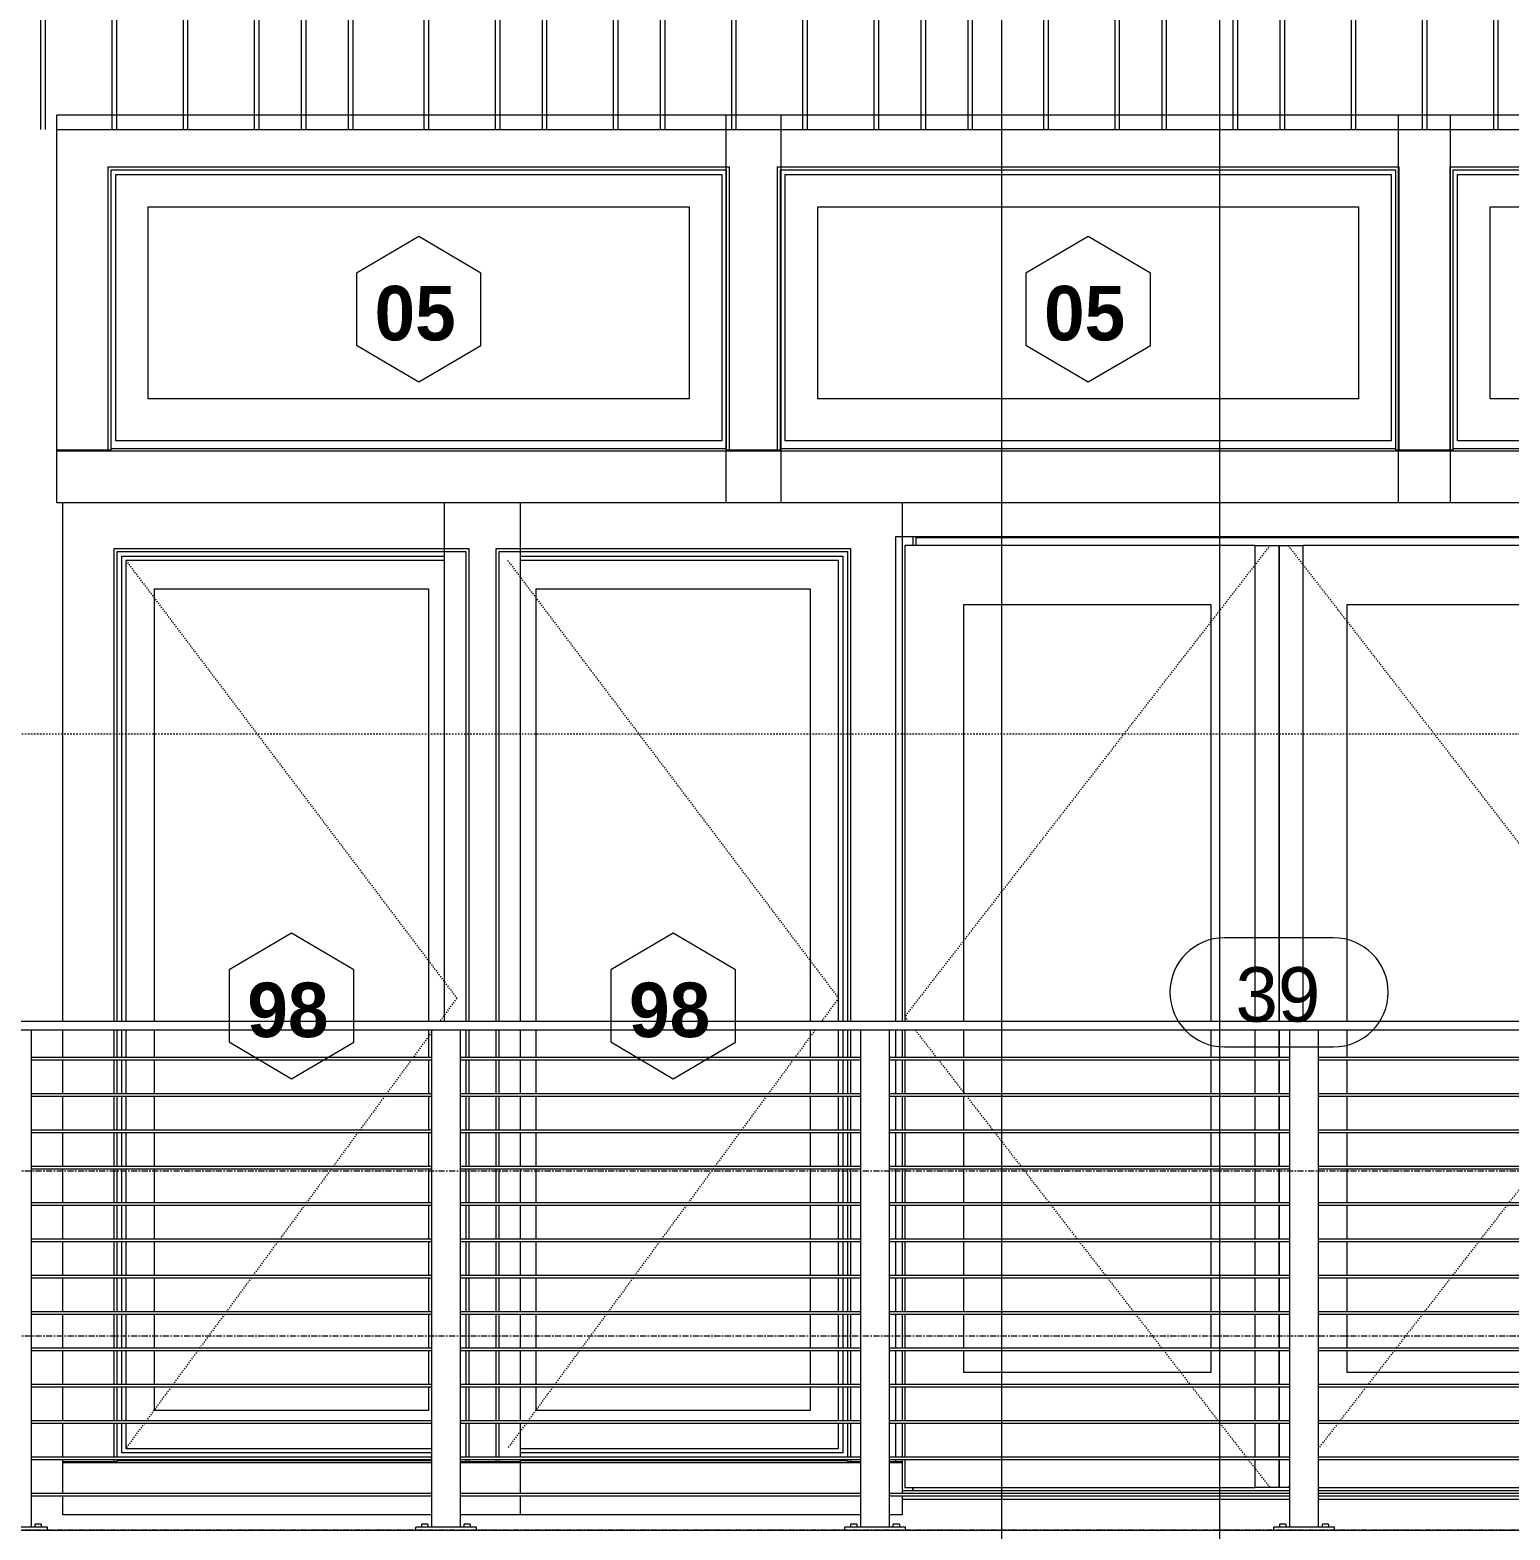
# Model space of a CAD drawing. Header units: inches. Extents: x -9021 to -7183, y -226 to 478.
# Drawn here: x -8872 to -8749.9, y 2.4 to 126.2 of the extents above; entities that cross this region are included whole.
import ezdxf

# ---------------------------------------------------------------- set-up
doc = ezdxf.new("R2010")
doc.units = ezdxf.units.IN
doc.header["$MEASUREMENT"] = 0
for name, pattern in [('Aligning Line 1_8_', [0.25, 0.125, -0.125]), ('Dash 1_16_', [0.125, 0.0625, -0.0625]), ('Grid Line 1_2_', [0.875, 0.5, -0.125, 0.125, -0.125])]:
    doc.linetypes.add(name, pattern=pattern)
for name, color, linetype, lineweight in [('A-DOOR', 31, 'Continuous', 18), ('A-DOOR-2', 31, 'Dash 1_16_', 9), ('A-DOOR-FRAM', 31, 'Continuous', 9), ('A-DOOR-IDEN', 31, 'Continuous', 9), ('A-FLOR', 192, 'Continuous', 18), ('A-FLOR-HRAL', 11, 'Continuous', 9), ('A-FLOR-LEVL-1', 51, 'Grid Line 1_2_', 9), ('A-GLAZ', 151, 'Continuous', 18), ('A-GLAZ-1', 151, 'Continuous', 9), ('A-GLAZ-2', 151, 'Dash 1_16_', 9), ('A-GLAZ-IDEN', 152, 'Continuous', 9), ('A-WALL', 113, 'Continuous', 18), ('A-WALL-PATT-1', 111, 'Continuous', 9), ('G-ANNO-SYMB', 111, 'Aligning Line 1_8_', 9), ('G-ANNO-SYMB-1', 111, 'Continuous', 9), ('I-WALL', 2, 'Continuous', 18)]:
    doc.layers.add(name, color=color, linetype=linetype, lineweight=lineweight)
doc.styles.add('Arial_1', font='arial.ttf', dxfattribs={"height": 4.5})
doc.styles.add('Century Gothic_B', font='GOTHICB.TTF', dxfattribs={"height": 4.5})
pattern_1 = [(90, (-8624.88, 114.3), (-51.125, 3e-15), [24, 0, 0, 0]), (90, (-8619.38, 114.3), (-51.125, 3e-15), [24, 0, 0, 0]), (90, (-8619.007, 114.3), (-51.125, 3e-15), [24, 0, 0, 0]), (90, (-8615.507, 114.3), (-51.125, 3e-15), [24, 0, 0, 0]), (90, (-8615.13, 114.3), (-51.125, 3e-15), [24, 0, 0, 0]), (90, (-8609.63, 114.3), (-51.125, 3e-15), [24, 0, 0, 0]), (90, (-8609.257, 114.3), (-51.125, 3e-15), [24, 0, 0, 0]), (90, (-8597.88, 114.3), (-51.125, 3e-15), [24, 0, 0, 0]), (90, (-8597.507, 114.3), (-51.125, 3e-15), [24, 0, 0, 0]), (90, (-8594.007, 114.3), (-51.125, 3e-15), [24, 0, 0, 0]), (90, (-8593.63, 114.3), (-51.125, 3e-15), [24, 0, 0, 0]), (90, (-8590.13, 114.3), (-51.125, 3e-15), [24, 0, 0, 0]), (90, (-8589.757, 114.3), (-51.125, 3e-15), [24, 0, 0, 0]), (90, (-8583.88, 114.3), (-51.125, 3e-15), [24, 0, 0, 0]), (90, (-8583.507, 114.3), (-51.125, 3e-15), [24, 0, 0, 0]), (90, (-8578.007, 114.3), (-51.125, 3e-15), [24, 0, 0, 0]), (90, (-8577.63, 114.3), (-51.125, 3e-15), [24, 0, 0, 0]), (90, (-8574.13, 114.3), (-51.125, 3e-15), [24, 0, 0, 0]), (90, (-8603.757, 114.3), (-51.125, 3e-15), [24, 0, 0, 0]), (90, (-8603.38, 114.3), (-51.125, 3e-15), [24, 0, 0, 0])]

# ---------------------------------------------------------------- blocks, each defined once
blk = doc.blocks.new('Railing - 2_ x 1_2_ 2-1559248-BUILDING ELEVATION - NORTH _LAKE_')
at = {"layer": 'A-FLOR-HRAL'}
for p, q in [((-8838.86, 2.62), (-8838.86, 43.62)), ((-8836.48, 2.62), (-8836.48, 43.62)), ((-8835.17, 2.62), (-8840.17, 2.62)), ((-8840.17, 2.37), (-8840.17, 2.62)), ((-8839.67, 2.62), (-8839.67, 2.87)), ((-8839.42, 2.87), (-8839.67, 2.87)), ((-8839.17, 2.87), (-8839.42, 2.87)), ((-8839.17, 2.87), (-8839.17, 2.62)), ((-8836.17, 2.62), (-8836.17, 2.87)), ((-8835.92, 2.87), (-8836.17, 2.87)), ((-8835.67, 2.87), (-8835.92, 2.87)), ((-8835.67, 2.87), (-8835.67, 2.62)), ((-8835.17, 2.37), (-8835.17, 2.62))]:
    blk.add_line(p, q, dxfattribs=at)
blk = doc.blocks.new('Railing - 2_ x 1_2_ 2-V1-BUILDING ELEVATION - NORTH _LAKE_')
at = {"layer": 'A-FLOR-HRAL'}
for p, q in [((-8697.26, 2.62), (-8697.26, 43.62)), ((-8694.88, 2.62), (-8694.88, 43.62)), ((-8693.57, 2.62), (-8698.57, 2.62)), ((-8698.57, 2.37), (-8698.57, 2.62)), ((-8698.07, 2.62), (-8698.07, 2.87)), ((-8697.57, 2.87), (-8698.07, 2.87)), ((-8697.57, 2.87), (-8697.57, 2.62)), ((-8694.57, 2.62), (-8694.57, 2.87)), ((-8694.07, 2.87), (-8694.57, 2.87)), ((-8694.07, 2.87), (-8694.07, 2.62)), ((-8693.57, 2.37), (-8693.57, 2.62))]:
    blk.add_line(p, q, dxfattribs=at)
blk = doc.blocks.new('Railing - Railing-1114347-BUILDING ELEVATION - NORTH _LAKE_')
at = {"layer": 'A-FLOR-HRAL'}
for p, q in [((-8874.57, 44.38), (-8694.57, 44.38)), ((-8874.57, 44.38), (-8874.57, 43.62)), ((-8694.57, 43.62), (-8874.57, 43.62)), ((-8694.57, 44.38), (-8694.57, 43.62)), ((-8838.86, 41.38), (-8871.88, 41.38)), ((-8871.88, 41.19), (-8838.86, 41.19)), ((-8803.46, 41.38), (-8836.48, 41.38)), ((-8836.48, 41.19), (-8803.46, 41.19)), ((-8768.06, 41.38), (-8801.08, 41.38)), ((-8801.08, 41.19), (-8768.06, 41.19)), ((-8732.66, 41.38), (-8765.68, 41.38)), ((-8765.68, 41.19), (-8732.66, 41.19)), ((-8697.26, 41.38), (-8730.28, 41.38)), ((-8730.28, 41.19), (-8697.26, 41.19)), ((-8838.86, 38.38), (-8871.88, 38.38)), ((-8803.46, 38.38), (-8836.48, 38.38)), ((-8768.06, 38.38), (-8801.08, 38.38)), ((-8732.66, 38.38), (-8765.68, 38.38)), ((-8697.26, 38.38), (-8730.28, 38.38)), ((-8871.88, 38.19), (-8838.86, 38.19)), ((-8836.48, 38.19), (-8803.46, 38.19)), ((-8801.08, 38.19), (-8768.06, 38.19)), ((-8765.68, 38.19), (-8732.66, 38.19)), ((-8730.28, 38.19), (-8697.26, 38.19)), ((-8838.86, 35.38), (-8871.88, 35.38)), ((-8871.88, 35.19), (-8838.86, 35.19)), ((-8803.46, 35.38), (-8836.48, 35.38)), ((-8836.48, 35.19), (-8803.46, 35.19)), ((-8768.06, 35.38), (-8801.08, 35.38)), ((-8801.08, 35.19), (-8768.06, 35.19)), ((-8732.66, 35.38), (-8765.68, 35.38)), ((-8765.68, 35.19), (-8732.66, 35.19)), ((-8697.26, 35.38), (-8730.28, 35.38)), ((-8730.28, 35.19), (-8697.26, 35.19)), ((-8838.86, 32.38), (-8871.88, 32.38)), ((-8871.88, 32.19), (-8838.86, 32.19)), ((-8803.46, 32.38), (-8836.48, 32.38)), ((-8836.48, 32.19), (-8803.46, 32.19)), ((-8768.06, 32.38), (-8801.08, 32.38)), ((-8801.08, 32.19), (-8768.06, 32.19)), ((-8732.66, 32.38), (-8765.68, 32.38)), ((-8765.68, 32.19), (-8732.66, 32.19)), ((-8697.26, 32.38), (-8730.28, 32.38)), ((-8730.28, 32.19), (-8697.26, 32.19)), ((-8838.86, 29.38), (-8871.88, 29.38)), ((-8871.88, 29.19), (-8838.86, 29.19)), ((-8803.46, 29.38), (-8836.48, 29.38)), ((-8836.48, 29.19), (-8803.46, 29.19)), ((-8768.06, 29.38), (-8801.08, 29.38)), ((-8801.08, 29.19), (-8768.06, 29.19)), ((-8732.66, 29.38), (-8765.68, 29.38)), ((-8765.68, 29.19), (-8732.66, 29.19)), ((-8697.26, 29.38), (-8730.28, 29.38)), ((-8730.28, 29.19), (-8697.26, 29.19)), ((-8838.86, 26.38), (-8871.88, 26.38)), ((-8871.88, 26.19), (-8838.86, 26.19)), ((-8803.46, 26.38), (-8836.48, 26.38)), ((-8836.48, 26.19), (-8803.46, 26.19)), ((-8768.06, 26.38), (-8801.08, 26.38)), ((-8801.08, 26.19), (-8768.06, 26.19)), ((-8732.66, 26.38), (-8765.68, 26.38)), ((-8765.68, 26.19), (-8732.66, 26.19)), ((-8697.26, 26.38), (-8730.28, 26.38)), ((-8730.28, 26.19), (-8697.26, 26.19)), ((-8838.86, 23.38), (-8871.88, 23.38)), ((-8871.88, 23.19), (-8838.86, 23.19)), ((-8803.46, 23.38), (-8836.48, 23.38)), ((-8836.48, 23.19), (-8803.46, 23.19)), ((-8768.06, 23.38), (-8801.08, 23.38)), ((-8801.08, 23.19), (-8768.06, 23.19)), ((-8732.66, 23.38), (-8765.68, 23.38)), ((-8765.68, 23.19), (-8732.66, 23.19)), ((-8697.26, 23.38), (-8730.28, 23.38)), ((-8730.28, 23.19), (-8697.26, 23.19)), ((-8838.86, 20.38), (-8871.88, 20.38)), ((-8871.88, 20.19), (-8838.86, 20.19)), ((-8803.46, 20.38), (-8836.48, 20.38)), ((-8836.48, 20.19), (-8803.46, 20.19)), ((-8768.06, 20.38), (-8801.08, 20.38)), ((-8801.08, 20.19), (-8768.06, 20.19)), ((-8732.66, 20.38), (-8765.68, 20.38)), ((-8765.68, 20.19), (-8732.66, 20.19)), ((-8697.26, 20.38), (-8730.28, 20.38)), ((-8730.28, 20.19), (-8697.26, 20.19)), ((-8838.86, 17.38), (-8871.88, 17.38)), ((-8803.46, 17.38), (-8836.48, 17.38)), ((-8768.06, 17.38), (-8801.08, 17.38)), ((-8732.66, 17.38), (-8765.68, 17.38)), ((-8697.26, 17.38), (-8730.28, 17.38)), ((-8871.88, 17.19), (-8838.86, 17.19)), ((-8836.48, 17.19), (-8803.46, 17.19)), ((-8801.08, 17.19), (-8768.06, 17.19)), ((-8765.68, 17.19), (-8732.66, 17.19)), ((-8730.28, 17.19), (-8697.26, 17.19)), ((-8838.86, 14.38), (-8871.88, 14.38)), ((-8871.88, 14.19), (-8838.86, 14.19)), ((-8803.46, 14.38), (-8836.48, 14.38)), ((-8836.48, 14.19), (-8803.46, 14.19)), ((-8768.06, 14.38), (-8801.08, 14.38)), ((-8801.08, 14.19), (-8768.06, 14.19)), ((-8732.66, 14.38), (-8765.68, 14.38)), ((-8765.68, 14.19), (-8732.66, 14.19)), ((-8697.26, 14.38), (-8730.28, 14.38)), ((-8730.28, 14.19), (-8697.26, 14.19)), ((-8838.86, 11.38), (-8871.88, 11.38)), ((-8871.88, 11.19), (-8838.86, 11.19)), ((-8803.46, 11.38), (-8836.48, 11.38)), ((-8836.48, 11.19), (-8803.46, 11.19)), ((-8768.06, 11.38), (-8801.08, 11.38)), ((-8801.08, 11.19), (-8768.06, 11.19)), ((-8732.66, 11.38), (-8765.68, 11.38)), ((-8765.68, 11.19), (-8732.66, 11.19)), ((-8697.26, 11.38), (-8730.28, 11.38)), ((-8730.28, 11.19), (-8697.26, 11.19)), ((-8838.86, 8.38), (-8871.88, 8.38)), ((-8871.88, 8.19), (-8838.86, 8.19)), ((-8803.46, 8.38), (-8836.48, 8.38)), ((-8836.48, 8.19), (-8803.46, 8.19)), ((-8768.06, 8.38), (-8801.08, 8.38)), ((-8801.08, 8.19), (-8768.06, 8.19)), ((-8732.66, 8.38), (-8765.68, 8.38)), ((-8765.68, 8.19), (-8732.66, 8.19)), ((-8697.26, 8.38), (-8730.28, 8.38)), ((-8730.28, 8.19), (-8697.26, 8.19)), ((-8838.86, 5.38), (-8871.88, 5.38)), ((-8871.88, 5.19), (-8838.86, 5.19)), ((-8803.46, 5.38), (-8836.48, 5.38)), ((-8836.48, 5.19), (-8803.46, 5.19)), ((-8768.06, 5.38), (-8801.08, 5.38)), ((-8801.08, 5.19), (-8768.06, 5.19)), ((-8732.66, 5.38), (-8765.68, 5.38)), ((-8765.68, 5.19), (-8732.66, 5.19)), ((-8697.26, 5.38), (-8730.28, 5.38)), ((-8730.28, 5.19), (-8697.26, 5.19))]:
    blk.add_line(p, q, dxfattribs=at)
for name, p in [('Railing - 2_ x 1_2_ 2-1559248-BUILDING ELEVATION - NORTH _LAKE_', (-35.4, 0)), ('Railing - 2_ x 1_2_ 2-1559248-BUILDING ELEVATION - NORTH _LAKE_', (0, 0)), ('Railing - 2_ x 1_2_ 2-1559248-BUILDING ELEVATION - NORTH _LAKE_', (35.4, 0)), ('Railing - 2_ x 1_2_ 2-1559248-BUILDING ELEVATION - NORTH _LAKE_', (70.8, 0)), ('Railing - 2_ x 1_2_ 2-1559248-BUILDING ELEVATION - NORTH _LAKE_', (106.2, 0)), ('Railing - 2_ x 1_2_ 2-V1-BUILDING ELEVATION - NORTH _LAKE_', (0, 0))]:
    blk.add_blockref(name, p)
blk = doc.blocks.new('Window-Picture-Andersen-A_Series - APW4420-2457582-BUILDING ELEVATION - NORTH _LAKE_')
at = {"layer": 'A-GLAZ-1'}
for p, q in [((-8869.8, 91.49), (-8869.8, 119.13)), ((-8810.05, 119.13), (-8869.8, 119.13)), ((-8810.05, 119.13), (-8810.05, 91.49)), ((-8865.3, 91.49), (-8865.3, 114.63)), ((-8865.3, 114.63), (-8814.55, 114.63)), ((-8864.93, 114.25), (-8814.93, 114.25)), ((-8864.93, 92.25), (-8864.93, 114.25)), ((-8814.93, 114.25), (-8814.93, 92.25)), ((-8814.55, 114.63), (-8814.55, 91.49)), ((-8862.24, 95.74), (-8862.24, 111.56)), ((-8862.24, 111.56), (-8817.62, 111.56)), ((-8817.62, 111.56), (-8817.62, 95.74)), ((-8817.62, 95.74), (-8862.24, 95.74)), ((-8865.3, 91.63), (-8814.57, 91.63)), ((-8814.93, 92.25), (-8864.93, 92.25)), ((-8869.8, 91.44), (-8869.8, 91.49)), ((-8865.3, 91.49), (-8869.8, 91.49)), ((-8869.8, 87.13), (-8869.8, 91.44)), ((-8869.8, 91.44), (-8810.05, 91.44)), ((-8810.05, 91.49), (-8814.55, 91.49)), ((-8810.05, 91.49), (-8810.05, 91.44)), ((-8810.05, 91.44), (-8810.05, 87.13)), ((-8810.05, 87.13), (-8869.8, 87.13))]:
    blk.add_line(p, q, dxfattribs=at)
blk = doc.blocks.new('Door-Outswing-Andersen-A_Series-Double - FWOD5468-2447200-BUILDING ELEVATION - NORTH _LAKE_')
at = {"layer": 'A-DOOR'}
for p, q in [((-8800, 44.38), (-8800, 84.38)), ((-8799.15, 84.38), (-8799.15, 83.62)), ((-8798.87, 83.62), (-8798.87, 84.38)), ((-8739.01, 84.38), (-8739.01, 83.62)), ((-8738.74, 84.38), (-8738.74, 83.62)), ((-8737.89, 84.38), (-8737.89, 44.38)), ((-8770.94, 83.62), (-8799.82, 83.62)), ((-8799.82, 83.62), (-8799.82, 44.38)), ((-8770.94, 83.62), (-8768.94, 83.62)), ((-8770.94, 83.62), (-8770.94, 44.38)), ((-8768.94, 44.38), (-8768.94, 83.62)), ((-8768.94, 83.62), (-8766.94, 83.62)), ((-8768.94, 83.62), (-8768.94, 44.38)), ((-8766.94, 44.38), (-8766.94, 83.62)), ((-8738.07, 83.62), (-8766.94, 83.62)), ((-8738.07, 44.38), (-8738.07, 83.62)), ((-8794.94, 44.38), (-8794.94, 78.75)), ((-8794.94, 78.75), (-8774.57, 78.75)), ((-8774.57, 78.75), (-8774.57, 44.38)), ((-8763.32, 44.38), (-8763.32, 78.75)), ((-8763.32, 78.75), (-8742.94, 78.75)), ((-8742.94, 78.75), (-8742.94, 44.38)), ((-8800, 41.37), (-8800, 43.63)), ((-8799.82, 43.63), (-8799.82, 41.37)), ((-8794.94, 41.37), (-8794.94, 43.63)), ((-8774.57, 43.63), (-8774.57, 41.37)), ((-8770.94, 43.63), (-8770.94, 41.37)), ((-8768.94, 41.37), (-8768.94, 43.63)), ((-8768.94, 43.63), (-8768.94, 41.37)), ((-8763.32, 41.37), (-8763.32, 43.63)), ((-8742.94, 43.63), (-8742.94, 41.37)), ((-8738.07, 41.37), (-8738.07, 43.63)), ((-8737.89, 43.63), (-8737.89, 41.37)), ((-8800, 38.37), (-8800, 41.19)), ((-8799.82, 41.19), (-8799.82, 38.37)), ((-8794.94, 38.37), (-8794.94, 41.19)), ((-8774.57, 41.19), (-8774.57, 38.37)), ((-8770.94, 41.19), (-8770.94, 38.37)), ((-8768.94, 38.37), (-8768.94, 41.19)), ((-8768.94, 41.19), (-8768.94, 38.37)), ((-8763.32, 38.37), (-8763.32, 41.19)), ((-8742.94, 41.19), (-8742.94, 38.37)), ((-8738.07, 38.37), (-8738.07, 41.19)), ((-8737.89, 41.19), (-8737.89, 38.37)), ((-8800, 35.37), (-8800, 38.19)), ((-8799.82, 38.19), (-8799.82, 35.37)), ((-8794.94, 35.37), (-8794.94, 38.19)), ((-8774.57, 38.19), (-8774.57, 35.37)), ((-8770.94, 38.19), (-8770.94, 35.37)), ((-8768.94, 35.37), (-8768.94, 38.19)), ((-8768.94, 38.19), (-8768.94, 35.37)), ((-8763.32, 35.37), (-8763.32, 38.19)), ((-8742.94, 38.19), (-8742.94, 35.37)), ((-8738.07, 35.37), (-8738.07, 38.19)), ((-8737.89, 38.19), (-8737.89, 35.37)), ((-8800, 32.37), (-8800, 35.19)), ((-8799.82, 35.19), (-8799.82, 32.37)), ((-8794.94, 32.37), (-8794.94, 35.19)), ((-8774.57, 35.19), (-8774.57, 32.37)), ((-8770.94, 35.19), (-8770.94, 32.37)), ((-8768.94, 32.37), (-8768.94, 35.19)), ((-8768.94, 35.19), (-8768.94, 32.37)), ((-8763.32, 32.37), (-8763.32, 35.19)), ((-8742.94, 35.19), (-8742.94, 32.37)), ((-8738.07, 32.37), (-8738.07, 35.19)), ((-8737.89, 35.19), (-8737.89, 32.37)), ((-8800, 29.37), (-8800, 32.19)), ((-8799.82, 32.19), (-8799.82, 29.37)), ((-8794.94, 29.37), (-8794.94, 32.19)), ((-8774.57, 32.19), (-8774.57, 29.37)), ((-8770.94, 32.19), (-8770.94, 29.37)), ((-8768.94, 29.37), (-8768.94, 32.19)), ((-8768.94, 32.19), (-8768.94, 29.37)), ((-8763.32, 29.37), (-8763.32, 32.19)), ((-8742.94, 32.19), (-8742.94, 29.37)), ((-8738.07, 29.37), (-8738.07, 32.19)), ((-8737.89, 32.19), (-8737.89, 29.37)), ((-8800, 26.37), (-8800, 29.19)), ((-8799.82, 29.19), (-8799.82, 26.37)), ((-8794.94, 26.37), (-8794.94, 29.19)), ((-8774.57, 29.19), (-8774.57, 26.37)), ((-8770.94, 29.19), (-8770.94, 26.37)), ((-8768.94, 26.37), (-8768.94, 29.19)), ((-8768.94, 29.19), (-8768.94, 26.37)), ((-8763.32, 26.37), (-8763.32, 29.19)), ((-8742.94, 29.19), (-8742.94, 26.37)), ((-8738.07, 26.37), (-8738.07, 29.19)), ((-8737.89, 29.19), (-8737.89, 26.37)), ((-8800, 23.37), (-8800, 26.19)), ((-8799.82, 26.19), (-8799.82, 23.37)), ((-8794.94, 23.37), (-8794.94, 26.19)), ((-8774.57, 26.19), (-8774.57, 23.37)), ((-8770.94, 26.19), (-8770.94, 23.37)), ((-8768.94, 23.37), (-8768.94, 26.19)), ((-8768.94, 26.19), (-8768.94, 23.37)), ((-8763.32, 23.37), (-8763.32, 26.19)), ((-8742.94, 26.19), (-8742.94, 23.37)), ((-8738.07, 23.37), (-8738.07, 26.19)), ((-8737.89, 26.19), (-8737.89, 23.37)), ((-8800, 20.37), (-8800, 23.19)), ((-8799.82, 23.19), (-8799.82, 20.37)), ((-8794.94, 20.37), (-8794.94, 23.19)), ((-8774.57, 23.19), (-8774.57, 20.37)), ((-8770.94, 23.19), (-8770.94, 20.37)), ((-8768.94, 20.37), (-8768.94, 23.19)), ((-8768.94, 23.19), (-8768.94, 20.37)), ((-8763.32, 20.37), (-8763.32, 23.19)), ((-8742.94, 23.19), (-8742.94, 20.37)), ((-8738.07, 20.37), (-8738.07, 23.19)), ((-8737.89, 23.19), (-8737.89, 20.37)), ((-8800, 17.37), (-8800, 20.19)), ((-8799.82, 20.19), (-8799.82, 17.37)), ((-8794.94, 17.37), (-8794.94, 20.19)), ((-8774.57, 20.19), (-8774.57, 17.37)), ((-8770.94, 20.19), (-8770.94, 17.37)), ((-8768.94, 17.37), (-8768.94, 20.19)), ((-8768.94, 20.19), (-8768.94, 17.37)), ((-8763.32, 17.37), (-8763.32, 20.19)), ((-8742.94, 20.19), (-8742.94, 17.37)), ((-8738.07, 17.37), (-8738.07, 20.19)), ((-8737.89, 20.19), (-8737.89, 17.37)), ((-8800, 14.37), (-8800, 17.19)), ((-8799.82, 17.19), (-8799.82, 14.37)), ((-8794.94, 15.38), (-8794.94, 17.19)), ((-8774.57, 17.19), (-8774.57, 15.38)), ((-8770.94, 17.19), (-8770.94, 14.37)), ((-8768.94, 14.37), (-8768.94, 17.19)), ((-8768.94, 17.19), (-8768.94, 14.37)), ((-8763.32, 15.38), (-8763.32, 17.19)), ((-8742.94, 17.19), (-8742.94, 15.38)), ((-8738.07, 14.37), (-8738.07, 17.19)), ((-8737.89, 17.19), (-8737.89, 14.37)), ((-8774.57, 15.38), (-8794.94, 15.38)), ((-8742.94, 15.38), (-8763.32, 15.38)), ((-8800, 11.37), (-8800, 14.19)), ((-8799.82, 14.19), (-8799.82, 11.37)), ((-8770.94, 14.19), (-8770.94, 11.37)), ((-8768.94, 11.37), (-8768.94, 14.19)), ((-8768.94, 14.19), (-8768.94, 11.37)), ((-8738.07, 11.37), (-8738.07, 14.19)), ((-8737.89, 14.19), (-8737.89, 11.37)), ((-8800, 8.37), (-8800, 11.19)), ((-8799.82, 11.19), (-8799.82, 8.37)), ((-8770.94, 11.19), (-8770.94, 8.37)), ((-8768.94, 8.37), (-8768.94, 11.19)), ((-8768.94, 11.19), (-8768.94, 8.37)), ((-8738.07, 8.37), (-8738.07, 11.19)), ((-8737.89, 11.19), (-8737.89, 8.37)), ((-8800, 5.62), (-8800, 8.19)), ((-8799.82, 8.19), (-8799.82, 5.88)), ((-8770.94, 8.19), (-8770.94, 5.88)), ((-8768.94, 5.88), (-8768.94, 8.19)), ((-8768.94, 8.19), (-8768.94, 5.88)), ((-8738.07, 5.88), (-8738.07, 8.19)), ((-8737.89, 8.19), (-8737.89, 5.62)), ((-8768.06, 5.62), (-8800.05, 5.62)), ((-8799.82, 5.88), (-8770.94, 5.88)), ((-8799.15, 5.62), (-8799.15, 5.88)), ((-8799.15, 5.88), (-8799.15, 5.62)), ((-8768.94, 5.88), (-8770.94, 5.88)), ((-8768.06, 5.88), (-8768.94, 5.88)), ((-8765.68, 5.88), (-8738.07, 5.88)), ((-8737.83, 5.62), (-8765.68, 5.62)), ((-8738.74, 5.88), (-8738.74, 5.62)), ((-8738.74, 5.88), (-8738.74, 5.62)), ((-8768.06, 4.88), (-8800.05, 4.88)), ((-8737.83, 4.88), (-8765.68, 4.88))]:
    blk.add_line(p, q, dxfattribs=at)
at = {"layer": 'A-DOOR-2'}
for p, q in [((-8769.69, 83.62), (-8799.82, 44.75)), ((-8768.19, 83.62), (-8738.07, 44.75)), ((-8799.82, 44.75), (-8799.53, 44.38)), ((-8738.07, 44.75), (-8738.36, 44.38)), ((-8798.95, 43.63), (-8797.2, 41.37)), ((-8738.94, 43.63), (-8740.69, 41.37)), ((-8797.06, 41.19), (-8794.87, 38.37)), ((-8740.83, 41.19), (-8743.01, 38.37)), ((-8794.74, 38.19), (-8792.55, 35.37)), ((-8743.15, 38.19), (-8745.34, 35.37)), ((-8792.41, 35.19), (-8790.22, 32.37)), ((-8745.48, 35.19), (-8747.66, 32.37)), ((-8790.09, 32.19), (-8787.9, 29.37)), ((-8747.8, 32.19), (-8749.99, 29.37)), ((-8787.76, 29.19), (-8785.58, 26.37)), ((-8750.12, 29.19), (-8752.31, 26.37)), ((-8785.44, 26.19), (-8783.25, 23.37)), ((-8752.45, 26.19), (-8754.64, 23.37)), ((-8783.11, 23.19), (-8780.93, 20.37)), ((-8754.77, 23.19), (-8756.96, 20.37)), ((-8780.79, 20.19), (-8778.6, 17.37)), ((-8757.1, 20.19), (-8759.29, 17.37)), ((-8778.47, 17.2), (-8776.28, 14.37)), ((-8759.42, 17.19), (-8761.61, 14.37)), ((-8776.14, 14.19), (-8773.95, 11.37)), ((-8761.75, 14.19), (-8763.93, 11.37)), ((-8773.82, 11.19), (-8771.63, 8.37)), ((-8764.07, 11.19), (-8765.68, 9.12)), ((-8771.49, 8.19), (-8769.69, 5.88)), ((-8768.06, 6.05), (-8768.19, 5.88))]:
    blk.add_line(p, q, dxfattribs=at)
at = {"layer": 'A-DOOR-FRAM'}
blk.add_line((-8739.01, 84.25), (-8798.87, 84.25), dxfattribs=at)
blk = doc.blocks.new('Window-Picture-Andersen-A_Series - APW4420-V11-BUILDING ELEVATION - NORTH _LAKE_')
at = {"layer": 'A-GLAZ-1'}
for p, q in [((-8814.57, 91.49), (-8814.57, 119.13)), ((-8754.82, 119.13), (-8814.57, 119.13)), ((-8754.82, 119.13), (-8754.82, 91.49)), ((-8810.07, 91.49), (-8810.07, 114.63)), ((-8810.07, 114.63), (-8759.32, 114.63)), ((-8809.69, 114.25), (-8759.69, 114.25)), ((-8809.69, 92.25), (-8809.69, 114.25)), ((-8759.69, 114.25), (-8759.69, 92.25)), ((-8759.32, 114.63), (-8759.32, 91.49)), ((-8807.01, 95.74), (-8807.01, 111.56)), ((-8807.01, 111.56), (-8762.38, 111.56)), ((-8762.38, 111.56), (-8762.38, 95.74)), ((-8762.38, 95.74), (-8807.01, 95.74)), ((-8810.05, 91.63), (-8759.32, 91.63)), ((-8759.69, 92.25), (-8809.69, 92.25)), ((-8814.57, 91.44), (-8814.57, 91.49)), ((-8810.07, 91.49), (-8814.57, 91.49)), ((-8814.57, 87.13), (-8814.57, 91.44)), ((-8814.57, 91.44), (-8754.82, 91.44)), ((-8754.82, 91.49), (-8759.32, 91.49)), ((-8754.82, 91.49), (-8754.82, 91.44)), ((-8754.82, 91.44), (-8754.82, 87.13)), ((-8754.82, 87.13), (-8814.57, 87.13))]:
    blk.add_line(p, q, dxfattribs=at)
blk = doc.blocks.new('Window-Picture-Andersen-A_Series - APW4420-V12-BUILDING ELEVATION - NORTH _LAKE_')
at = {"layer": 'A-GLAZ-1'}
for p, q in [((-8759.08, 91.49), (-8759.08, 119.13)), ((-8699.33, 119.13), (-8759.08, 119.13)), ((-8699.33, 119.13), (-8699.33, 91.49)), ((-8754.58, 91.49), (-8754.58, 114.63)), ((-8754.58, 114.63), (-8703.83, 114.63)), ((-8754.21, 114.25), (-8704.21, 114.25)), ((-8754.21, 92.25), (-8754.21, 114.25)), ((-8704.21, 114.25), (-8704.21, 92.25)), ((-8703.83, 114.63), (-8703.83, 91.49)), ((-8751.52, 95.74), (-8751.52, 111.56)), ((-8751.52, 111.56), (-8706.9, 111.56)), ((-8706.9, 111.56), (-8706.9, 95.74)), ((-8706.9, 95.74), (-8751.52, 95.74)), ((-8754.58, 91.63), (-8703.83, 91.63)), ((-8704.21, 92.25), (-8754.21, 92.25)), ((-8759.08, 91.44), (-8759.08, 91.49)), ((-8754.58, 91.49), (-8759.08, 91.49)), ((-8759.08, 87.13), (-8759.08, 91.44)), ((-8759.08, 91.44), (-8699.33, 91.44)), ((-8699.33, 91.49), (-8703.83, 91.49)), ((-8699.33, 91.49), (-8699.33, 91.44)), ((-8699.33, 91.44), (-8699.33, 87.13)), ((-8699.33, 87.13), (-8759.08, 87.13))]:
    blk.add_line(p, q, dxfattribs=at)
blk = doc.blocks.new('Window-Casement-Andersen-A_Series - ACW2664-2462044-BUILDING ELEVATION - NORTH _LAKE_')
at = {"layer": 'A-GLAZ-1'}
for p, q in [((-8837.8, 44.37), (-8837.8, 87.13)), ((-8800.05, 87.13), (-8800.05, 44.37)), ((-8833.3, 83.12), (-8804.55, 83.12)), ((-8833.3, 44.37), (-8833.3, 83.12)), ((-8804.55, 83.12), (-8804.55, 44.37)), ((-8831.55, 82.75), (-8804.93, 82.75)), ((-8805.29, 82.39), (-8831.55, 82.39)), ((-8805.29, 44.37), (-8805.29, 82.39)), ((-8804.93, 82.75), (-8804.93, 44.37)), ((-8830.24, 44.37), (-8830.24, 80.06)), ((-8830.24, 80.06), (-8807.62, 80.06)), ((-8807.62, 80.06), (-8807.62, 44.37)), ((-8833.3, 41.37), (-8833.3, 43.62)), ((-8830.24, 41.37), (-8830.24, 43.62)), ((-8807.62, 43.62), (-8807.62, 41.37)), ((-8805.29, 41.37), (-8805.29, 43.62)), ((-8804.93, 43.62), (-8804.93, 41.37)), ((-8804.55, 43.62), (-8804.55, 41.37)), ((-8800.05, 43.62), (-8800.05, 41.37)), ((-8833.3, 38.37), (-8833.3, 41.19)), ((-8830.24, 38.37), (-8830.24, 41.19)), ((-8807.62, 41.19), (-8807.62, 38.37)), ((-8805.29, 38.37), (-8805.29, 41.19)), ((-8804.93, 41.19), (-8804.93, 38.37)), ((-8804.55, 41.19), (-8804.55, 38.37)), ((-8800.05, 41.19), (-8800.05, 38.37)), ((-8833.3, 35.37), (-8833.3, 38.19)), ((-8830.24, 35.37), (-8830.24, 38.19)), ((-8807.62, 38.19), (-8807.62, 35.37)), ((-8805.29, 35.37), (-8805.29, 38.19)), ((-8804.93, 38.19), (-8804.93, 35.37)), ((-8804.55, 38.19), (-8804.55, 35.37)), ((-8800.05, 38.19), (-8800.05, 35.37)), ((-8833.3, 32.37), (-8833.3, 35.19)), ((-8830.24, 32.37), (-8830.24, 35.19)), ((-8807.62, 35.19), (-8807.62, 32.37)), ((-8805.29, 32.37), (-8805.29, 35.19)), ((-8804.93, 35.19), (-8804.93, 32.37)), ((-8804.55, 35.19), (-8804.55, 32.37)), ((-8800.05, 35.19), (-8800.05, 32.37)), ((-8833.3, 29.37), (-8833.3, 32.19)), ((-8830.24, 29.37), (-8830.24, 32.19)), ((-8807.62, 32.19), (-8807.62, 29.37)), ((-8805.29, 29.37), (-8805.29, 32.19)), ((-8804.93, 32.19), (-8804.93, 29.37)), ((-8804.55, 32.19), (-8804.55, 29.37)), ((-8800.05, 32.19), (-8800.05, 29.37)), ((-8833.3, 26.37), (-8833.3, 29.19)), ((-8830.24, 26.37), (-8830.24, 29.19)), ((-8807.62, 29.19), (-8807.62, 26.37)), ((-8805.29, 26.37), (-8805.29, 29.19)), ((-8804.93, 29.19), (-8804.93, 26.37)), ((-8804.55, 29.19), (-8804.55, 26.37)), ((-8800.05, 29.19), (-8800.05, 26.37)), ((-8833.3, 23.37), (-8833.3, 26.19)), ((-8830.24, 23.37), (-8830.24, 26.19)), ((-8807.62, 26.19), (-8807.62, 23.37)), ((-8805.29, 23.37), (-8805.29, 26.19)), ((-8804.93, 26.19), (-8804.93, 23.37)), ((-8804.55, 26.19), (-8804.55, 23.37)), ((-8800.05, 26.19), (-8800.05, 23.37)), ((-8833.3, 20.37), (-8833.3, 23.19)), ((-8830.24, 20.37), (-8830.24, 23.19)), ((-8807.62, 23.19), (-8807.62, 20.37)), ((-8805.29, 20.37), (-8805.29, 23.19)), ((-8804.93, 23.19), (-8804.93, 20.37)), ((-8804.55, 23.19), (-8804.55, 20.37)), ((-8800.05, 23.19), (-8800.05, 20.37)), ((-8833.3, 17.37), (-8833.3, 20.19)), ((-8830.24, 17.37), (-8830.24, 20.19)), ((-8807.62, 20.19), (-8807.62, 17.37)), ((-8805.29, 17.37), (-8805.29, 20.19)), ((-8804.93, 20.19), (-8804.93, 17.37)), ((-8804.55, 20.19), (-8804.55, 17.37)), ((-8800.05, 20.19), (-8800.05, 17.37)), ((-8833.3, 14.37), (-8833.3, 17.19)), ((-8830.24, 14.37), (-8830.24, 17.19)), ((-8807.62, 17.19), (-8807.62, 14.37)), ((-8805.29, 14.37), (-8805.29, 17.19)), ((-8804.93, 17.19), (-8804.93, 14.37)), ((-8804.55, 17.19), (-8804.55, 14.37)), ((-8800.05, 17.19), (-8800.05, 14.37)), ((-8833.3, 11.37), (-8833.3, 14.19)), ((-8830.24, 12.24), (-8830.24, 14.19)), ((-8807.62, 14.19), (-8807.62, 12.24)), ((-8805.29, 11.37), (-8805.29, 14.19)), ((-8804.93, 14.19), (-8804.93, 11.37)), ((-8804.55, 14.19), (-8804.55, 11.37)), ((-8800.05, 14.19), (-8800.05, 11.37)), ((-8833.3, 8.37), (-8833.3, 11.19)), ((-8807.62, 12.24), (-8830.24, 12.24)), ((-8805.29, 9.11), (-8805.29, 11.19)), ((-8804.93, 11.19), (-8804.93, 8.75)), ((-8804.55, 11.19), (-8804.55, 8.37)), ((-8800.05, 11.19), (-8800.05, 8.37)), ((-8831.55, 9.11), (-8805.29, 9.11)), ((-8804.93, 8.75), (-8831.55, 8.75)), ((-8833.3, 7.99), (-8836.48, 7.99)), ((-8836.48, 7.94), (-8803.46, 7.94)), ((-8833.3, 7.99), (-8833.3, 8.19)), ((-8831.55, 8.12), (-8804.55, 8.12)), ((-8804.55, 8.19), (-8804.55, 7.99)), ((-8803.46, 7.99), (-8804.55, 7.99)), ((-8800.05, 7.99), (-8801.08, 7.99)), ((-8801.08, 7.94), (-8800.05, 7.94)), ((-8800.05, 8.19), (-8800.05, 7.99)), ((-8800.05, 7.99), (-8800.05, 7.94)), ((-8800.05, 7.94), (-8800.05, 5.37)), ((-8800.05, 5.19), (-8800.05, 3.62)), ((-8803.46, 3.62), (-8836.48, 3.62)), ((-8800.05, 3.62), (-8801.08, 3.62))]:
    blk.add_line(p, q, dxfattribs=at)
at = {"layer": 'A-GLAZ-2'}
for p, q in [((-8832.59, 82.39), (-8805.29, 46.27)), ((-8805.29, 46.27), (-8806.68, 44.37)), ((-8807.23, 43.62), (-8808.89, 41.37)), ((-8809.02, 41.19), (-8811.09, 38.37)), ((-8811.22, 38.19), (-8813.3, 35.37)), ((-8813.43, 35.19), (-8815.5, 32.37)), ((-8815.63, 32.19), (-8817.7, 29.37)), ((-8817.83, 29.19), (-8819.91, 26.37)), ((-8820.04, 26.19), (-8822.11, 23.37)), ((-8822.24, 23.19), (-8824.31, 20.37)), ((-8824.44, 20.19), (-8826.52, 17.37)), ((-8826.65, 17.19), (-8828.72, 14.37)), ((-8828.85, 14.19), (-8830.92, 11.37)), ((-8831.06, 11.19), (-8832.59, 9.11))]:
    blk.add_line(p, q, dxfattribs=at)
blk = doc.blocks.new('Window-Casement-Andersen-A_Series - ACW2664-V13-BUILDING ELEVATION - NORTH _LAKE_')
at = {"layer": 'A-GLAZ-1'}
for p, q in [((-8869.3, 44.37), (-8869.3, 87.13)), ((-8831.55, 87.13), (-8831.55, 44.37)), ((-8864.8, 83.12), (-8836.05, 83.12)), ((-8864.8, 44.37), (-8864.8, 83.12)), ((-8836.05, 83.12), (-8836.05, 44.37)), ((-8864.43, 44.37), (-8864.43, 82.75)), ((-8864.43, 82.75), (-8837.8, 82.75)), ((-8864.09, 82.39), (-8864.09, 44.37)), ((-8837.8, 82.39), (-8864.09, 82.39)), ((-8861.74, 44.37), (-8861.74, 80.06)), ((-8861.74, 80.06), (-8839.12, 80.06)), ((-8839.12, 80.06), (-8839.12, 44.37)), ((-8869.3, 41.37), (-8869.3, 43.62)), ((-8864.8, 41.37), (-8864.8, 43.62)), ((-8864.43, 41.37), (-8864.43, 43.62)), ((-8864.09, 43.62), (-8864.09, 41.37)), ((-8861.74, 41.37), (-8861.74, 43.62)), ((-8839.12, 43.62), (-8839.12, 41.37)), ((-8836.05, 43.62), (-8836.05, 41.37)), ((-8831.55, 43.62), (-8831.55, 41.37)), ((-8869.3, 38.37), (-8869.3, 41.19)), ((-8864.8, 38.37), (-8864.8, 41.19)), ((-8864.43, 38.37), (-8864.43, 41.19)), ((-8864.09, 41.19), (-8864.09, 38.37)), ((-8861.74, 38.37), (-8861.74, 41.19)), ((-8839.12, 41.19), (-8839.12, 38.37)), ((-8836.05, 41.19), (-8836.05, 38.37)), ((-8831.55, 41.19), (-8831.55, 38.37)), ((-8869.3, 35.37), (-8869.3, 38.19)), ((-8864.8, 35.37), (-8864.8, 38.19)), ((-8864.43, 35.37), (-8864.43, 38.19)), ((-8864.09, 38.19), (-8864.09, 35.37)), ((-8861.74, 35.37), (-8861.74, 38.19)), ((-8839.12, 38.19), (-8839.12, 35.37)), ((-8836.05, 38.19), (-8836.05, 35.37)), ((-8831.55, 38.19), (-8831.55, 35.37)), ((-8869.3, 32.37), (-8869.3, 35.19)), ((-8864.8, 32.37), (-8864.8, 35.19)), ((-8864.43, 32.37), (-8864.43, 35.19)), ((-8864.09, 35.19), (-8864.09, 32.37)), ((-8861.74, 32.37), (-8861.74, 35.19)), ((-8839.12, 35.19), (-8839.12, 32.37)), ((-8836.05, 35.19), (-8836.05, 32.37)), ((-8831.55, 35.19), (-8831.55, 32.37)), ((-8869.3, 29.37), (-8869.3, 32.19)), ((-8864.8, 29.37), (-8864.8, 32.19)), ((-8864.43, 29.37), (-8864.43, 32.19)), ((-8864.09, 32.19), (-8864.09, 29.37)), ((-8861.74, 29.37), (-8861.74, 32.19)), ((-8839.12, 32.19), (-8839.12, 29.37)), ((-8836.05, 32.19), (-8836.05, 29.37)), ((-8831.55, 32.19), (-8831.55, 29.37)), ((-8869.3, 26.37), (-8869.3, 29.19)), ((-8864.8, 26.37), (-8864.8, 29.19)), ((-8864.43, 26.37), (-8864.43, 29.19)), ((-8864.09, 29.19), (-8864.09, 26.37)), ((-8861.74, 26.37), (-8861.74, 29.19)), ((-8839.12, 29.19), (-8839.12, 26.37)), ((-8836.05, 29.19), (-8836.05, 26.37)), ((-8831.55, 29.19), (-8831.55, 26.37)), ((-8869.3, 23.37), (-8869.3, 26.19)), ((-8864.8, 23.37), (-8864.8, 26.19)), ((-8864.43, 23.37), (-8864.43, 26.19)), ((-8864.09, 26.19), (-8864.09, 23.37)), ((-8861.74, 23.37), (-8861.74, 26.19)), ((-8839.12, 26.19), (-8839.12, 23.37)), ((-8836.05, 26.19), (-8836.05, 23.37)), ((-8831.55, 26.19), (-8831.55, 23.37)), ((-8869.3, 20.37), (-8869.3, 23.19)), ((-8864.8, 20.37), (-8864.8, 23.19)), ((-8864.43, 20.37), (-8864.43, 23.19)), ((-8864.09, 23.19), (-8864.09, 20.37)), ((-8861.74, 20.37), (-8861.74, 23.19)), ((-8839.12, 23.19), (-8839.12, 20.37)), ((-8836.05, 23.19), (-8836.05, 20.37)), ((-8831.55, 23.19), (-8831.55, 20.37)), ((-8869.3, 17.37), (-8869.3, 20.19)), ((-8864.8, 17.37), (-8864.8, 20.19)), ((-8864.43, 17.37), (-8864.43, 20.19)), ((-8864.09, 20.19), (-8864.09, 17.37)), ((-8861.74, 17.37), (-8861.74, 20.19)), ((-8839.12, 20.19), (-8839.12, 17.37)), ((-8836.05, 20.19), (-8836.05, 17.37)), ((-8831.55, 20.19), (-8831.55, 17.37)), ((-8869.3, 14.37), (-8869.3, 17.19)), ((-8864.8, 14.37), (-8864.8, 17.19)), ((-8864.43, 14.37), (-8864.43, 17.19)), ((-8864.09, 17.19), (-8864.09, 14.37)), ((-8861.74, 14.37), (-8861.74, 17.19)), ((-8839.12, 17.19), (-8839.12, 14.37)), ((-8836.05, 17.19), (-8836.05, 14.37)), ((-8831.55, 17.19), (-8831.55, 14.37)), ((-8869.3, 11.37), (-8869.3, 14.19)), ((-8864.8, 11.37), (-8864.8, 14.19)), ((-8864.43, 11.37), (-8864.43, 14.19)), ((-8864.09, 14.19), (-8864.09, 11.37)), ((-8861.74, 12.24), (-8861.74, 14.19)), ((-8839.12, 14.19), (-8839.12, 12.24)), ((-8836.05, 14.19), (-8836.05, 11.37)), ((-8831.55, 14.19), (-8831.55, 11.37)), ((-8869.3, 8.37), (-8869.3, 11.19)), ((-8864.8, 8.37), (-8864.8, 11.19)), ((-8864.43, 8.75), (-8864.43, 11.19)), ((-8864.09, 11.19), (-8864.09, 9.11)), ((-8839.12, 12.24), (-8861.74, 12.24)), ((-8836.05, 11.19), (-8836.05, 8.37)), ((-8831.55, 11.19), (-8831.55, 8.37)), ((-8838.86, 8.75), (-8864.43, 8.75)), ((-8864.09, 9.11), (-8838.86, 9.11)), ((-8869.3, 7.99), (-8869.3, 8.19)), ((-8869.3, 7.94), (-8869.3, 7.99)), ((-8864.8, 7.99), (-8869.3, 7.99)), ((-8869.3, 5.37), (-8869.3, 7.94)), ((-8869.3, 7.94), (-8838.86, 7.94)), ((-8864.8, 7.99), (-8864.8, 8.19)), ((-8864.8, 8.12), (-8838.86, 8.12)), ((-8836.48, 7.94), (-8831.55, 7.94)), ((-8836.05, 8.19), (-8836.05, 7.99)), ((-8831.55, 7.99), (-8836.05, 7.99)), ((-8831.55, 8.19), (-8831.55, 7.99)), ((-8831.55, 7.99), (-8831.55, 7.94)), ((-8831.55, 7.94), (-8831.55, 5.37)), ((-8869.3, 3.62), (-8869.3, 5.19)), ((-8831.55, 5.19), (-8831.55, 3.62)), ((-8838.86, 3.62), (-8869.3, 3.62)), ((-8831.55, 3.62), (-8836.48, 3.62))]:
    blk.add_line(p, q, dxfattribs=at)
at = {"layer": 'A-GLAZ-2'}
for p, q in [((-8864.09, 82.39), (-8836.79, 46.27)), ((-8836.79, 46.27), (-8838.18, 44.37)), ((-8838.86, 43.45), (-8840.39, 41.37)), ((-8840.52, 41.19), (-8842.59, 38.37)), ((-8842.72, 38.19), (-8844.79, 35.37)), ((-8844.93, 35.19), (-8847, 32.37)), ((-8847.13, 32.19), (-8849.2, 29.37)), ((-8849.33, 29.19), (-8851.4, 26.37)), ((-8851.54, 26.19), (-8853.61, 23.37)), ((-8853.74, 23.19), (-8855.81, 20.37)), ((-8855.94, 20.19), (-8858.02, 17.37)), ((-8858.15, 17.19), (-8860.22, 14.37)), ((-8860.35, 14.19), (-8862.42, 11.37)), ((-8862.56, 11.19), (-8864.09, 9.11))]:
    blk.add_line(p, q, dxfattribs=at)
blk = doc.blocks.new('Window Tag - ONE-1713238-BUILDING ELEVATION - NORTH _LAKE_')
at = {"layer": 'A-GLAZ-IDEN'}
for p, q in [((-8818.93, 51.62), (-8824.07, 48.6)), ((-8813.79, 48.6), (-8818.93, 51.62)), ((-8824.07, 48.6), (-8824.07, 42.65)), ((-8813.79, 42.63), (-8813.79, 48.6)), ((-8824.07, 42.65), (-8818.93, 39.62)), ((-8818.93, 39.62), (-8813.79, 42.63))]:
    blk.add_line(p, q, dxfattribs=at)
blk = doc.blocks.new('Door Tag - Type Mark-1713542-BUILDING ELEVATION - NORTH _LAKE_')
at = {"layer": 'A-DOOR-IDEN'}
for p, q in [((-8764.44, 51.25), (-8773.44, 51.25)), ((-8773.44, 42.25), (-8764.44, 42.25))]:
    blk.add_line(p, q, dxfattribs=at)
for centre, start, end in [((-8773.44, 46.75), 90, 270), ((-8764.44, 46.75), 270, 90)]:
    blk.add_arc(centre, 4.5, start, end, dxfattribs=at)

msp = doc.modelspace()

# ---------------------------------------------------------------- hatches: boundary and pattern name
at = {"layer": 'A-WALL-PATT-1'}
h = msp.add_hatch(dxfattribs=at)
h.set_pattern_fill('FP_8', color=256, style=0, pattern_type=2)
h.set_pattern_definition(pattern_1)
h.paths.add_polyline_path([(-8689.68, 117.94), (-8629.38, 117.94), (-8629.38, 149.94), (-8671.89, 149.94), (-8671.89, 241.44), (-8629.38, 241.44), (-8629.38, 274.14), (-8749.6, 394.36), (-8869.82, 274.14), (-8869.82, 117.94), (-8698.94, 117.94)], flags=0)
h.paths.add_polyline_path([(-8737.76, 149.94), (-8828.51, 149.94), (-8828.51, 241.44), (-8737.76, 241.44), (-8737.76, 154.25)], flags=0)
h = msp.add_hatch(dxfattribs=at)
h.set_pattern_fill('FP_8', color=256, style=0, pattern_type=2)
h.set_pattern_definition(pattern_1)
h.paths.add_polyline_path([(-8878.07, 117.94), (-8869.82, 117.94), (-8869.82, 274.14), (-8878.07, 265.89), (-8878.07, 123.28)], flags=0)

# ---------------------------------------------------------------- linework, layer by layer
at = {"layer": 'A-FLOR'}
msp.add_line((-8876.57, 2.37), (-8692.57, 2.37), dxfattribs=at)
at = {"layer": 'A-FLOR-LEVL-1'}
for p, q in [((-8318.04, 32), (-9000.2, 32)), ((-8318.04, 18.37), (-9000.2, 18.37)), ((-8318.04, 2.37), (-9000.2, 2.37))]:
    msp.add_line(p, q, dxfattribs=at)
at = {"layer": 'A-WALL'}
for p, q in [((-8865.55, 91.49), (-8865.55, 114.88)), ((-8865.55, 114.88), (-8814.3, 114.88)), ((-8814.3, 114.88), (-8814.3, 91.49)), ((-8810.32, 114.88), (-8759.07, 114.88)), ((-8810.32, 91.49), (-8810.32, 114.88)), ((-8759.07, 114.88), (-8759.07, 91.49)), ((-8754.83, 91.49), (-8754.83, 114.88)), ((-8754.83, 114.88), (-8703.58, 114.88)), ((-8800.57, 44.37), (-8800.57, 84.37)), ((-8800.57, 84.37), (-8737.32, 84.37)), ((-8865.05, 44.37), (-8865.05, 83.37)), ((-8865.05, 83.37), (-8835.8, 83.37)), ((-8835.8, 83.37), (-8835.8, 44.37)), ((-8833.55, 44.37), (-8833.55, 83.37)), ((-8833.55, 83.37), (-8804.3, 83.37)), ((-8804.3, 83.37), (-8804.3, 44.37)), ((-8865.05, 41.37), (-8865.05, 43.63)), ((-8835.8, 43.63), (-8835.8, 41.37)), ((-8833.55, 41.37), (-8833.55, 43.63)), ((-8804.3, 43.63), (-8804.3, 41.37)), ((-8800.57, 41.37), (-8800.57, 43.63)), ((-8865.05, 38.37), (-8865.05, 41.19)), ((-8835.8, 41.19), (-8835.8, 38.37)), ((-8833.55, 38.37), (-8833.55, 41.19)), ((-8804.3, 41.19), (-8804.3, 38.37)), ((-8800.57, 38.37), (-8800.57, 41.19)), ((-8865.05, 35.37), (-8865.05, 38.19)), ((-8835.8, 38.19), (-8835.8, 35.37)), ((-8833.55, 35.37), (-8833.55, 38.19)), ((-8804.3, 38.19), (-8804.3, 35.37)), ((-8800.57, 35.37), (-8800.57, 38.19)), ((-8865.05, 32.37), (-8865.05, 35.19)), ((-8835.8, 35.19), (-8835.8, 32.37)), ((-8833.55, 32.37), (-8833.55, 35.19)), ((-8804.3, 35.19), (-8804.3, 32.37)), ((-8800.57, 32.37), (-8800.57, 35.19)), ((-8865.05, 29.37), (-8865.05, 32.19)), ((-8835.8, 32.19), (-8835.8, 29.37)), ((-8833.55, 29.37), (-8833.55, 32.19)), ((-8804.3, 32.19), (-8804.3, 29.37)), ((-8800.57, 29.37), (-8800.57, 32.19)), ((-8865.05, 26.37), (-8865.05, 29.19)), ((-8835.8, 29.19), (-8835.8, 26.37)), ((-8833.55, 26.37), (-8833.55, 29.19)), ((-8804.3, 29.19), (-8804.3, 26.37)), ((-8800.57, 26.37), (-8800.57, 29.19)), ((-8865.05, 23.37), (-8865.05, 26.19)), ((-8835.8, 26.19), (-8835.8, 23.37)), ((-8833.55, 23.37), (-8833.55, 26.19)), ((-8804.3, 26.19), (-8804.3, 23.37)), ((-8800.57, 23.37), (-8800.57, 26.19)), ((-8865.05, 20.37), (-8865.05, 23.19)), ((-8835.8, 23.19), (-8835.8, 20.37)), ((-8833.55, 20.37), (-8833.55, 23.19)), ((-8804.3, 23.19), (-8804.3, 20.37)), ((-8800.57, 20.37), (-8800.57, 23.19)), ((-8865.05, 17.37), (-8865.05, 20.19)), ((-8835.8, 20.19), (-8835.8, 17.37)), ((-8833.55, 17.37), (-8833.55, 20.19)), ((-8804.3, 20.19), (-8804.3, 17.37)), ((-8800.57, 17.37), (-8800.57, 20.19)), ((-8865.05, 14.37), (-8865.05, 17.19)), ((-8835.8, 17.19), (-8835.8, 14.37)), ((-8833.55, 14.37), (-8833.55, 17.19)), ((-8804.3, 17.19), (-8804.3, 14.37)), ((-8800.57, 14.37), (-8800.57, 17.19)), ((-8865.05, 11.37), (-8865.05, 14.19)), ((-8835.8, 14.19), (-8835.8, 11.37)), ((-8833.55, 11.37), (-8833.55, 14.19)), ((-8804.3, 14.19), (-8804.3, 11.37)), ((-8800.57, 11.37), (-8800.57, 14.19)), ((-8865.05, 8.37), (-8865.05, 11.19)), ((-8835.8, 11.19), (-8835.8, 8.37)), ((-8833.55, 8.37), (-8833.55, 11.19)), ((-8804.3, 11.19), (-8804.3, 8.37)), ((-8800.57, 8.37), (-8800.57, 11.19)), ((-8865.05, 7.99), (-8865.05, 8.19)), ((-8835.8, 8.19), (-8835.8, 7.99)), ((-8833.55, 7.99), (-8833.55, 8.19)), ((-8804.3, 8.19), (-8804.3, 7.99)), ((-8800.57, 7.99), (-8800.57, 8.19))]:
    msp.add_line(p, q, dxfattribs=at)
at = {"layer": 'G-ANNO-SYMB'}
msp.add_line((-8919.93, 68.08), (-8604.63, 68.08), dxfattribs=at)
at = {"layer": 'G-ANNO-SYMB-1'}
for p, q in [((-8791.85, 405.77), (-8791.85, -196.9)), ((-8773.85, 384.38), (-8773.85, -196.9))]:
    msp.add_line(p, q, dxfattribs=at)
at = {"layer": 'I-WALL'}
msp.add_line((-8869.82, 117.94), (-8621.13, 117.94), dxfattribs=at)

# ---------------------------------------------------------------- block references
at = {"layer": 'A-DOOR'}
msp.add_blockref('Door-Outswing-Andersen-A_Series-Double - FWOD5468-2447200-BUILDING ELEVATION - NORTH _LAKE_', (0, 0), dxfattribs=at)
at = {"layer": 'A-DOOR-IDEN'}
msp.add_blockref('Door Tag - Type Mark-1713542-BUILDING ELEVATION - NORTH _LAKE_', (0, 0), dxfattribs=at)
at = {"layer": 'A-FLOR-HRAL'}
msp.add_blockref('Railing - Railing-1114347-BUILDING ELEVATION - NORTH _LAKE_', (0, 0), dxfattribs=at)
at = {"layer": 'A-GLAZ'}
for name in ['Window-Picture-Andersen-A_Series - APW4420-2457582-BUILDING ELEVATION - NORTH _LAKE_', 'Window-Picture-Andersen-A_Series - APW4420-V11-BUILDING ELEVATION - NORTH _LAKE_', 'Window-Picture-Andersen-A_Series - APW4420-V12-BUILDING ELEVATION - NORTH _LAKE_', 'Window-Casement-Andersen-A_Series - ACW2664-V13-BUILDING ELEVATION - NORTH _LAKE_', 'Window-Casement-Andersen-A_Series - ACW2664-2462044-BUILDING ELEVATION - NORTH _LAKE_']:
    msp.add_blockref(name, (0, 0), dxfattribs=at)
at = {"layer": 'A-GLAZ-IDEN'}
for p in [(-21, 57.5), (34.24, 57.5), (-31.5, 0), (0, 0)]:
    msp.add_blockref('Window Tag - ONE-1713238-BUILDING ELEVATION - NORTH _LAKE_', p, dxfattribs=at)

# ---------------------------------------------------------------- texts
at = {"layer": 'A-DOOR-IDEN', "insert": (-8772.53, 48.82), "char_height": 4.5, "width": 8.484, "attachment_point": 1, "style": 'Arial_1'}
msp.add_mtext('39', dxfattribs=at)
at = {"layer": 'A-GLAZ-IDEN', "char_height": 4.5, "width": 8.787, "attachment_point": 1, "style": 'Century Gothic_B'}
for s, insert in [('05', (-8843.57, 105.05)), ('05', (-8788.33, 105.05)), ('98', (-8854.07, 47.55)), ('98', (-8822.57, 47.55))]:
    msp.add_mtext(s, dxfattribs=dict(at, insert=insert))

doc.saveas('drawing.dxf')
